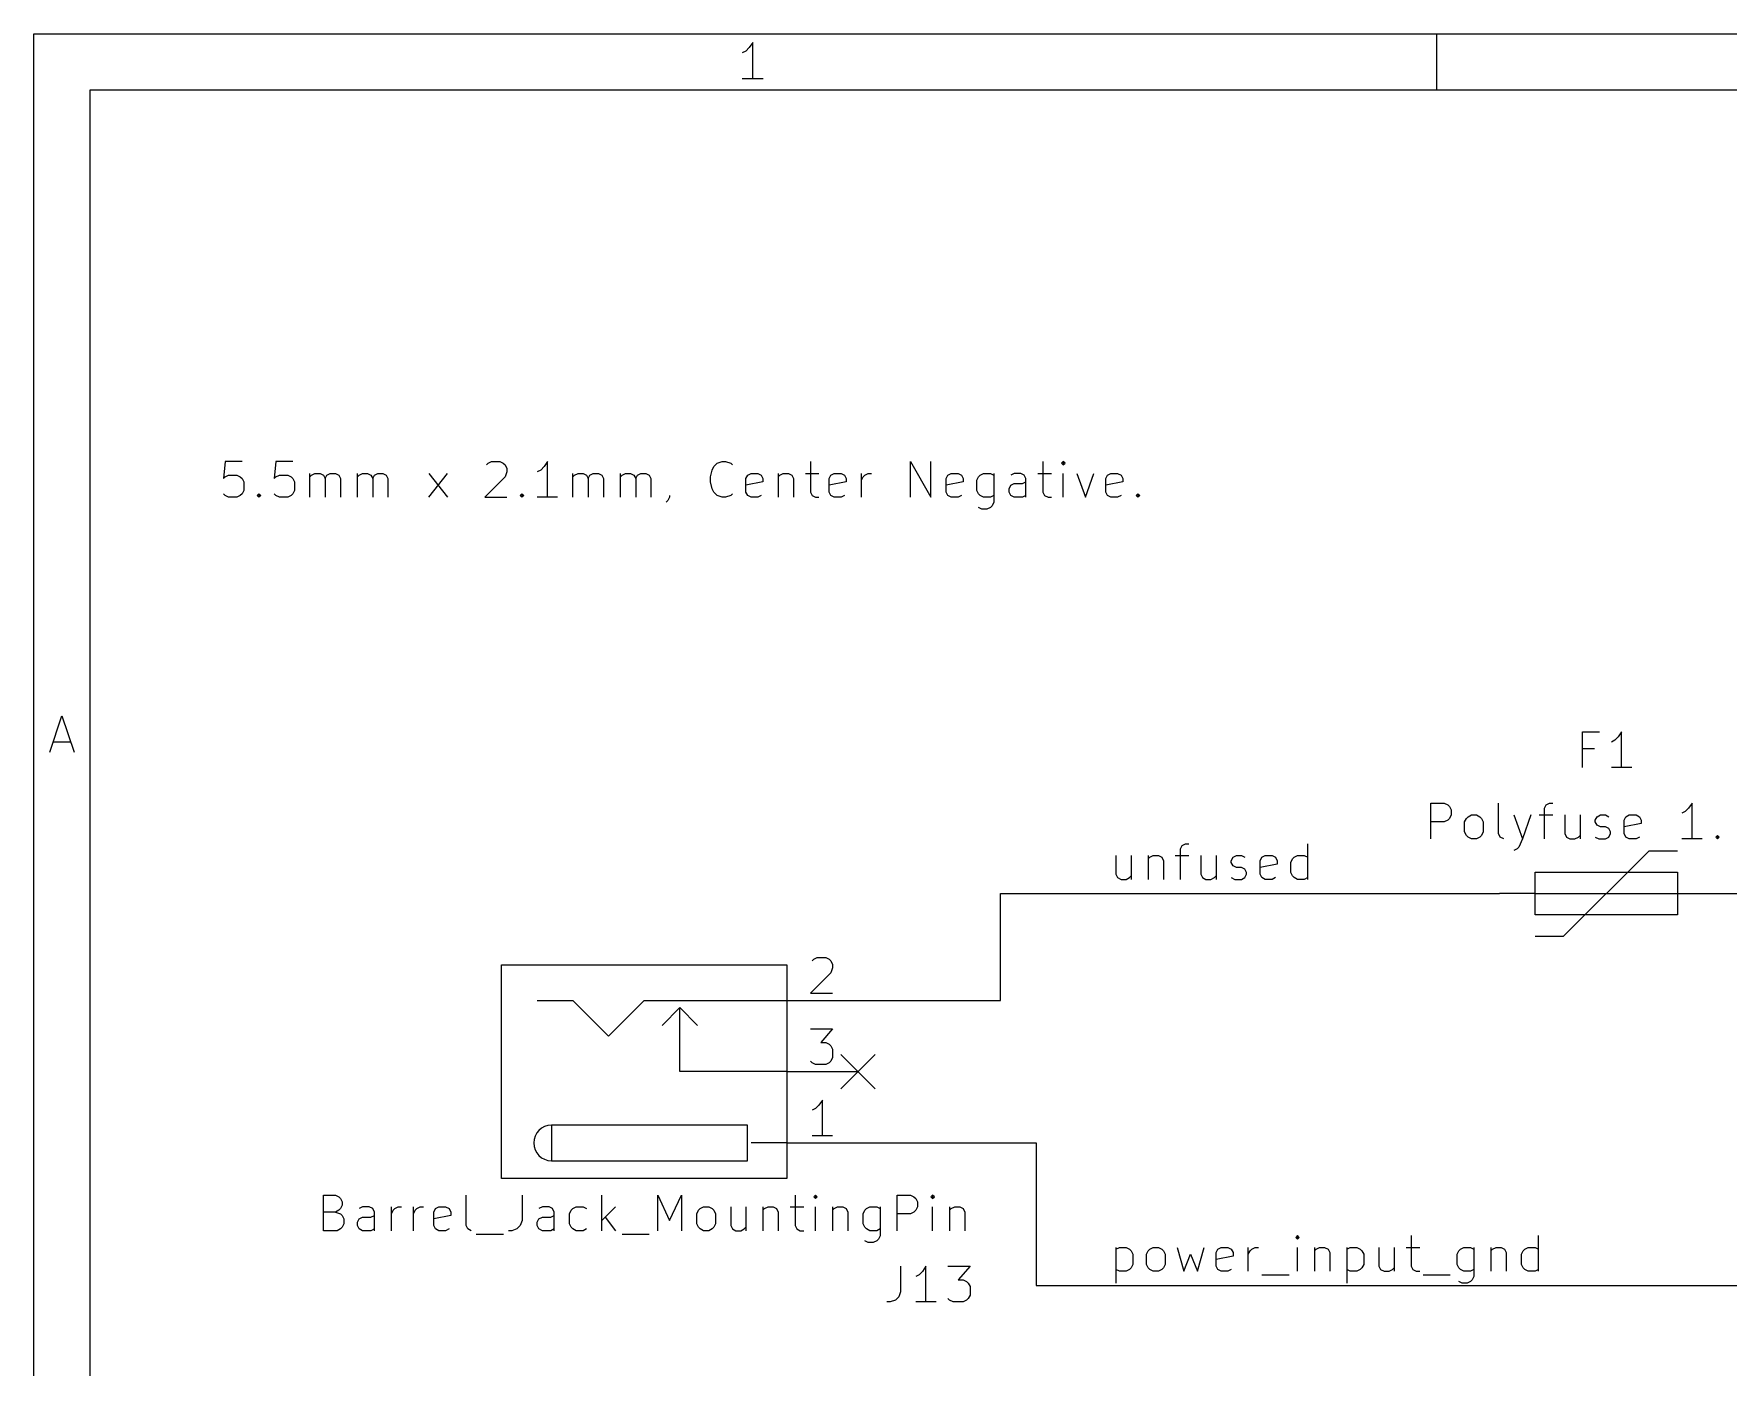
# Model space of a CAD drawing. Extents: x 0.4 to 11.3, y -7.9 to -0.4.
# Drawn here: x 0.394 to 2.771, y -2.265 to -0.394 of the extents above; entities that cross this region are included whole.
import ezdxf

# ---------------------------------------------------------------- set-up
doc = ezdxf.new("R2010")
doc.units = 0
doc.header["$MEASUREMENT"] = 0
for name, color, linetype in [('BLUE2', 5, 'CONTINUOUS'), ('BLUE3', 171, 'CONTINUOUS'), ('CYAN2', 4, 'CONTINUOUS'), ('GRAY1', 251, 'CONTINUOUS'), ('GREEN3', 91, 'CONTINUOUS'), ('LYELLOW', 51, 'CONTINUOUS'), ('RED2', 1, 'CONTINUOUS'), ('RED3', 11, 'CONTINUOUS')]:
    doc.layers.add(name, color=color, linetype=linetype)

msp = doc.modelspace()

# ---------------------------------------------------------------- linework, layer by layer
at = {"layer": 'BLUE2', "linetype": 'CONTINUOUS'}
for p, q in [((1.526, -1.826), (1.574, -1.874)), ((1.574, -1.826), (1.526, -1.874))]:
    msp.add_line(p, q, dxfattribs=at)
at = {"layer": 'BLUE3', "linetype": 'CONTINUOUS'}
for p, q in [((0.661902, -0.993878), (0.659524, -1.01769)), ((0.685713, -0.993878), (0.661902, -0.993878)), ((0.733331, -0.993878), (0.730953, -1.01769)), ((0.757142, -0.993878), (0.733331, -0.993878)), ((1.02857, -0.998642), (1.03094, -0.99626)), ((1.03094, -0.99626), (1.03571, -0.993878)), ((1.03571, -0.993878), (1.04761, -0.993878)), ((1.04761, -0.993878), (1.05237, -0.99626)), ((1.05237, -0.99626), (1.05476, -0.998642)), ((1.11428, -0.993878), (1.10952, -1.00102)), ((1.11428, -1.04388), (1.11428, -0.993878)), ((1.34761, -1.00102), (1.35237, -0.99626)), ((1.35237, -0.99626), (1.35952, -0.993878)), ((1.35952, -0.993878), (1.36428, -0.993878)), ((1.36428, -0.993878), (1.37142, -0.99626)), ((1.37142, -0.99626), (1.3738, -0.998642)), ((1.48332, -0.993878), (1.48332, -1.03674)), ((1.6238, -1.04388), (1.6238, -0.993878)), ((1.6238, -0.993878), (1.65237, -1.04388)), ((1.65237, -1.04388), (1.65237, -0.993878)), ((1.80951, -0.993878), (1.80951, -1.03674)), ((1.83808, -0.993878), (1.8357, -0.99626)), ((1.8357, -0.99626), (1.83808, -0.998642)), ((1.84046, -0.99626), (1.83808, -0.993878)), ((1.83808, -0.993878), (1.83808, -0.998642)), ((1.83808, -0.998642), (1.84046, -0.99626)), ((0.659524, -1.01769), (0.661902, -1.01531)), ((0.661902, -1.01531), (0.666665, -1.01293)), ((0.666665, -1.01293), (0.678571, -1.01293)), ((0.678571, -1.01293), (0.683331, -1.01531)), ((0.683331, -1.01531), (0.685713, -1.01769)), ((0.685713, -1.01769), (0.688094, -1.02245)), ((0.730953, -1.01769), (0.733331, -1.01531)), ((0.733331, -1.01531), (0.738094, -1.01293)), ((0.738094, -1.01293), (0.75, -1.01293)), ((0.75, -1.01293), (0.75476, -1.01531)), ((0.75476, -1.01531), (0.757142, -1.01769)), ((0.757142, -1.01769), (0.759524, -1.02245)), ((0.780949, -1.04388), (0.780949, -1.01055)), ((0.780949, -1.01531), (0.783331, -1.01293)), ((0.783331, -1.01293), (0.788094, -1.01055)), ((0.788094, -1.01055), (0.795236, -1.01055)), ((0.795236, -1.01055), (0.799996, -1.01293)), ((0.799996, -1.01293), (0.802378, -1.01769)), ((0.802378, -1.01769), (0.80476, -1.01293)), ((0.802378, -1.01769), (0.802378, -1.04388)), ((0.80476, -1.01293), (0.80952, -1.01055)), ((0.80952, -1.01055), (0.816665, -1.01055)), ((0.816665, -1.01055), (0.821425, -1.01293)), ((0.821425, -1.01293), (0.823807, -1.01769)), ((0.823807, -1.01769), (0.823807, -1.04388)), ((0.847614, -1.04388), (0.847614, -1.01055)), ((0.847614, -1.01531), (0.849996, -1.01293)), ((0.849996, -1.01293), (0.85476, -1.01055)), ((0.85476, -1.01055), (0.861902, -1.01055)), ((0.861902, -1.01055), (0.866661, -1.01293)), ((0.866661, -1.01293), (0.869043, -1.01769)), ((0.869043, -1.01769), (0.871425, -1.01293)), ((0.869043, -1.01769), (0.869043, -1.04388)), ((0.871425, -1.01293), (0.876185, -1.01055)), ((0.876185, -1.01055), (0.883331, -1.01055)), ((0.883331, -1.01055), (0.888091, -1.01293)), ((0.888091, -1.01293), (0.890472, -1.01769)), ((0.890472, -1.01769), (0.890472, -1.04388)), ((0.947614, -1.04388), (0.973803, -1.01055)), ((0.947614, -1.01055), (0.973803, -1.04388)), ((1.05476, -1.01531), (1.02619, -1.04388)), ((1.05476, -0.998642), (1.05714, -1.0034)), ((1.05714, -1.00817), (1.05476, -1.01531)), ((1.05714, -1.0034), (1.05714, -1.00817)), ((1.10476, -1.00578), (1.1, -1.00817)), ((1.10952, -1.00102), (1.10476, -1.00578)), ((1.14999, -1.04388), (1.14999, -1.01055)), ((1.14999, -1.01531), (1.15237, -1.01293)), ((1.15237, -1.01293), (1.15714, -1.01055)), ((1.15714, -1.01055), (1.16428, -1.01055)), ((1.16428, -1.01055), (1.16904, -1.01293)), ((1.16904, -1.01293), (1.17142, -1.01769)), ((1.17142, -1.01769), (1.1738, -1.01293)), ((1.17142, -1.01769), (1.17142, -1.04388)), ((1.1738, -1.01293), (1.17856, -1.01055)), ((1.17856, -1.01055), (1.18571, -1.01055)), ((1.18571, -1.01055), (1.19047, -1.01293)), ((1.19047, -1.01293), (1.19285, -1.01769)), ((1.19285, -1.01769), (1.19285, -1.04388)), ((1.21666, -1.04388), (1.21666, -1.01055)), ((1.21666, -1.01531), (1.21904, -1.01293)), ((1.21904, -1.01293), (1.2238, -1.01055)), ((1.2238, -1.01055), (1.23094, -1.01055)), ((1.23094, -1.01055), (1.2357, -1.01293)), ((1.2357, -1.01293), (1.23809, -1.01769)), ((1.23809, -1.01769), (1.24047, -1.01293)), ((1.23809, -1.01769), (1.23809, -1.04388)), ((1.24047, -1.01293), (1.24523, -1.01055)), ((1.24523, -1.01055), (1.25237, -1.01055)), ((1.25237, -1.01055), (1.25713, -1.01293)), ((1.25713, -1.01293), (1.25952, -1.01769)), ((1.25952, -1.01769), (1.25952, -1.04388)), ((1.34285, -1.01531), (1.34523, -1.00578)), ((1.34285, -1.02245), (1.34285, -1.01531)), ((1.34523, -1.00578), (1.34761, -1.00102)), ((1.39285, -1.01769), (1.39523, -1.01293)), ((1.39285, -1.03674), (1.39285, -1.01769)), ((1.39523, -1.01293), (1.39999, -1.01055)), ((1.39999, -1.01055), (1.40952, -1.01055)), ((1.40952, -1.01055), (1.41428, -1.01293)), ((1.41428, -1.01293), (1.41666, -1.01769)), ((1.41666, -1.01769), (1.41666, -1.02245)), ((1.43809, -1.01055), (1.43809, -1.04388)), ((1.43809, -1.01531), (1.44047, -1.01293)), ((1.44047, -1.01293), (1.44523, -1.01055)), ((1.44523, -1.01055), (1.45237, -1.01055)), ((1.45237, -1.01055), (1.45713, -1.01293)), ((1.45713, -1.01293), (1.45952, -1.01769)), ((1.45952, -1.01769), (1.45952, -1.04388)), ((1.47618, -1.01055), (1.49523, -1.01055)), ((1.50952, -1.01769), (1.51189, -1.01293)), ((1.50952, -1.03674), (1.50952, -1.01769)), ((1.51189, -1.01293), (1.51666, -1.01055)), ((1.51666, -1.01055), (1.52618, -1.01055)), ((1.52618, -1.01055), (1.53094, -1.01293)), ((1.53094, -1.01293), (1.53332, -1.01769)), ((1.53332, -1.01769), (1.53332, -1.02245)), ((1.55475, -1.04388), (1.55475, -1.01055)), ((1.55475, -1.02007), (1.55713, -1.01531)), ((1.55713, -1.01531), (1.55952, -1.01293)), ((1.55952, -1.01293), (1.56428, -1.01055)), ((1.56428, -1.01055), (1.56904, -1.01055)), ((1.6738, -1.01769), (1.67618, -1.01293)), ((1.6738, -1.03674), (1.6738, -1.01769)), ((1.67618, -1.01293), (1.68094, -1.01055)), ((1.68094, -1.01055), (1.69047, -1.01055)), ((1.69047, -1.01055), (1.69523, -1.01293)), ((1.69523, -1.01293), (1.69761, -1.01769)), ((1.69761, -1.01769), (1.69761, -1.02245)), ((1.71666, -1.02007), (1.71904, -1.01531)), ((1.71666, -1.03435), (1.71666, -1.02007)), ((1.71904, -1.01531), (1.72142, -1.01293)), ((1.72142, -1.01293), (1.72619, -1.01055)), ((1.72619, -1.01055), (1.73571, -1.01055)), ((1.73571, -1.01055), (1.74047, -1.01293)), ((1.74047, -1.01055), (1.74047, -1.05102)), ((1.76904, -1.01055), (1.76428, -1.01293)), ((1.77856, -1.01055), (1.76904, -1.01055)), ((1.78332, -1.01293), (1.77856, -1.01055)), ((1.7857, -1.01769), (1.78332, -1.01293)), ((1.7857, -1.04388), (1.7857, -1.01769)), ((1.80237, -1.01055), (1.82142, -1.01055)), ((1.83808, -1.04388), (1.83808, -1.01055)), ((1.85713, -1.01055), (1.86904, -1.04388)), ((1.86904, -1.04388), (1.88094, -1.01055)), ((1.89761, -1.01769), (1.89999, -1.01293)), ((1.89761, -1.03674), (1.89761, -1.01769)), ((1.89999, -1.01293), (1.90475, -1.01055)), ((1.90475, -1.01055), (1.91428, -1.01055)), ((1.91428, -1.01055), (1.91904, -1.01293)), ((1.91904, -1.01293), (1.92142, -1.01769)), ((1.92142, -1.01769), (1.92142, -1.02245)), ((0.661902, -1.0415), (0.659524, -1.03912)), ((0.666665, -1.04388), (0.661902, -1.0415)), ((0.678571, -1.04388), (0.666665, -1.04388)), ((0.683331, -1.0415), (0.678571, -1.04388)), ((0.685713, -1.03912), (0.683331, -1.0415)), ((0.688094, -1.03435), (0.685713, -1.03912)), ((0.688094, -1.02245), (0.688094, -1.03435)), ((0.707142, -1.0415), (0.70952, -1.03912)), ((0.70952, -1.04388), (0.707142, -1.0415)), ((0.70952, -1.03912), (0.711902, -1.0415)), ((0.70952, -1.03912), (0.70952, -1.04388)), ((0.711902, -1.0415), (0.70952, -1.04388)), ((0.733331, -1.0415), (0.730953, -1.03912)), ((0.738094, -1.04388), (0.733331, -1.0415)), ((0.75, -1.04388), (0.738094, -1.04388)), ((0.75476, -1.0415), (0.75, -1.04388)), ((0.757142, -1.03912), (0.75476, -1.0415)), ((0.759524, -1.03435), (0.757142, -1.03912)), ((0.759524, -1.02245), (0.759524, -1.03435)), ((1.02619, -1.04388), (1.05714, -1.04388)), ((1.07619, -1.0415), (1.07856, -1.03912)), ((1.07856, -1.04388), (1.07619, -1.0415)), ((1.07856, -1.03912), (1.08094, -1.0415)), ((1.07856, -1.03912), (1.07856, -1.04388)), ((1.08094, -1.0415), (1.07856, -1.04388)), ((1.12857, -1.04388), (1.1, -1.04388)), ((1.2857, -1.04388), (1.28332, -1.04864)), ((1.2857, -1.0415), (1.2857, -1.04388)), ((1.34523, -1.03197), (1.34285, -1.02245)), ((1.34761, -1.03674), (1.34523, -1.03197)), ((1.35237, -1.0415), (1.34761, -1.03674)), ((1.35952, -1.04388), (1.35237, -1.0415)), ((1.36428, -1.04388), (1.35952, -1.04388)), ((1.37142, -1.0415), (1.36428, -1.04388)), ((1.3738, -1.03912), (1.37142, -1.0415)), ((1.41666, -1.02245), (1.39285, -1.02721)), ((1.39523, -1.0415), (1.39285, -1.03674)), ((1.39999, -1.04388), (1.39523, -1.0415)), ((1.40952, -1.04388), (1.39999, -1.04388)), ((1.41428, -1.0415), (1.40952, -1.04388)), ((1.48332, -1.03674), (1.4857, -1.0415)), ((1.4857, -1.0415), (1.49047, -1.04388)), ((1.49047, -1.04388), (1.49523, -1.04388)), ((1.53332, -1.02245), (1.50952, -1.02721)), ((1.51189, -1.0415), (1.50952, -1.03674)), ((1.51666, -1.04388), (1.51189, -1.0415)), ((1.52618, -1.04388), (1.51666, -1.04388)), ((1.53094, -1.0415), (1.52618, -1.04388)), ((1.69761, -1.02245), (1.6738, -1.02721)), ((1.67618, -1.0415), (1.6738, -1.03674)), ((1.68094, -1.04388), (1.67618, -1.0415)), ((1.69047, -1.04388), (1.68094, -1.04388)), ((1.69523, -1.0415), (1.69047, -1.04388)), ((1.71904, -1.03912), (1.71666, -1.03435)), ((1.72142, -1.0415), (1.71904, -1.03912)), ((1.72619, -1.04388), (1.72142, -1.0415)), ((1.73571, -1.04388), (1.72619, -1.04388)), ((1.74047, -1.0415), (1.73571, -1.04388)), ((1.7619, -1.03197), (1.76428, -1.02721)), ((1.7619, -1.03674), (1.7619, -1.03197)), ((1.76428, -1.0415), (1.7619, -1.03674)), ((1.76428, -1.02721), (1.76904, -1.02483)), ((1.76904, -1.04388), (1.76428, -1.0415)), ((1.76904, -1.02483), (1.78094, -1.02483)), ((1.78094, -1.04388), (1.76904, -1.04388)), ((1.78094, -1.02483), (1.7857, -1.02245)), ((1.7857, -1.0415), (1.78094, -1.04388)), ((1.80951, -1.03674), (1.81189, -1.0415)), ((1.81189, -1.0415), (1.81666, -1.04388)), ((1.81666, -1.04388), (1.82142, -1.04388)), ((1.92142, -1.02245), (1.89761, -1.02721)), ((1.89999, -1.0415), (1.89761, -1.03674)), ((1.90475, -1.04388), (1.89999, -1.0415)), ((1.91428, -1.04388), (1.90475, -1.04388)), ((1.91904, -1.0415), (1.91428, -1.04388)), ((1.94047, -1.0415), (1.94285, -1.03912)), ((1.94285, -1.04388), (1.94047, -1.0415)), ((1.94285, -1.03912), (1.94523, -1.0415)), ((1.94285, -1.03912), (1.94285, -1.04388)), ((1.94523, -1.0415), (1.94285, -1.04388)), ((1.28332, -1.04864), (1.28094, -1.05102)), ((1.7238, -1.06055), (1.71904, -1.05817)), ((1.73094, -1.06055), (1.7238, -1.06055)), ((1.73571, -1.05817), (1.73094, -1.06055)), ((1.73809, -1.05578), (1.73571, -1.05817)), ((1.74047, -1.05102), (1.73809, -1.05578))]:
    msp.add_line(p, q, dxfattribs=at)
at = {"layer": 'CYAN2', "linetype": 'CONTINUOUS'}
for p, q in [((2.56666, -1.42313), (2.56666, -1.37313)), ((2.56666, -1.37313), (2.59047, -1.37313)), ((2.62143, -1.37313), (2.61667, -1.38028)), ((2.62143, -1.42313), (2.62143, -1.37313)), ((2.58333, -1.39694), (2.56666, -1.39694)), ((2.6119, -1.38504), (2.60714, -1.38742)), ((2.61667, -1.38028), (2.6119, -1.38504)), ((2.63571, -1.42313), (2.60714, -1.42313)), ((2.35357, -1.52313), (2.35357, -1.47313)), ((2.35357, -1.47313), (2.37262, -1.47313)), ((2.37262, -1.47313), (2.37738, -1.47551)), ((2.44881, -1.51599), (2.44881, -1.47313)), ((2.51547, -1.47551), (2.52024, -1.47313)), ((2.52024, -1.47313), (2.525, -1.47313)), ((2.72023, -1.47313), (2.71547, -1.48028)), ((2.72023, -1.52313), (2.72023, -1.47313)), ((2.37738, -1.49694), (2.37262, -1.49932)), ((2.37738, -1.47551), (2.37976, -1.47789)), ((2.37976, -1.49456), (2.37738, -1.49694)), ((2.37976, -1.47789), (2.38214, -1.48265)), ((2.38214, -1.4898), (2.37976, -1.49456)), ((2.38214, -1.48265), (2.38214, -1.4898)), ((2.40119, -1.49932), (2.40357, -1.49456)), ((2.40357, -1.49456), (2.40595, -1.49218)), ((2.40595, -1.49218), (2.41072, -1.4898)), ((2.41072, -1.4898), (2.41786, -1.4898)), ((2.41786, -1.4898), (2.42262, -1.49218)), ((2.42262, -1.49218), (2.425, -1.49456)), ((2.425, -1.49456), (2.42738, -1.49932)), ((2.47024, -1.4898), (2.48214, -1.52313)), ((2.49404, -1.4898), (2.48214, -1.52313)), ((2.50595, -1.4898), (2.525, -1.4898)), ((2.51309, -1.48028), (2.51547, -1.47551)), ((2.51309, -1.52313), (2.51309, -1.48028)), ((2.54166, -1.4898), (2.54166, -1.51599)), ((2.56309, -1.4898), (2.56309, -1.52313)), ((2.58452, -1.49694), (2.5869, -1.49218)), ((2.58452, -1.49932), (2.58452, -1.49694)), ((2.5869, -1.49218), (2.59166, -1.4898)), ((2.59166, -1.4898), (2.5988, -1.4898)), ((2.5988, -1.4898), (2.60357, -1.49218)), ((2.625, -1.49694), (2.62737, -1.49218)), ((2.625, -1.51599), (2.625, -1.49694)), ((2.62737, -1.49218), (2.63214, -1.4898)), ((2.63214, -1.4898), (2.64166, -1.4898)), ((2.64166, -1.4898), (2.64642, -1.49218)), ((2.64642, -1.49218), (2.6488, -1.49694)), ((2.6488, -1.49694), (2.6488, -1.5017)), ((2.71071, -1.48504), (2.70595, -1.48742)), ((2.71547, -1.48028), (2.71071, -1.48504)), ((2.37262, -1.49932), (2.35357, -1.49932)), ((2.40119, -1.51361), (2.40119, -1.49932)), ((2.40357, -1.51837), (2.40119, -1.51361)), ((2.40595, -1.52075), (2.40357, -1.51837)), ((2.41072, -1.52313), (2.40595, -1.52075)), ((2.42262, -1.52075), (2.41786, -1.52313)), ((2.425, -1.51837), (2.42262, -1.52075)), ((2.42738, -1.51361), (2.425, -1.51837)), ((2.42738, -1.49932), (2.42738, -1.51361)), ((2.45119, -1.52075), (2.44881, -1.51599)), ((2.45595, -1.52313), (2.45119, -1.52075)), ((2.54166, -1.51599), (2.54404, -1.52075)), ((2.54404, -1.52075), (2.54881, -1.52313)), ((2.55595, -1.52313), (2.56071, -1.52075)), ((2.56071, -1.52075), (2.56309, -1.51837)), ((2.5869, -1.50408), (2.58452, -1.49932)), ((2.58452, -1.52075), (2.58928, -1.52313)), ((2.59166, -1.50646), (2.5869, -1.50408)), ((2.5988, -1.50646), (2.59166, -1.50646)), ((2.60357, -1.50885), (2.5988, -1.50646)), ((2.5988, -1.52313), (2.60357, -1.52075)), ((2.60594, -1.51361), (2.60357, -1.50885)), ((2.60357, -1.52075), (2.60594, -1.51599)), ((2.60594, -1.51599), (2.60594, -1.51361)), ((2.6488, -1.5017), (2.625, -1.50646)), ((2.62737, -1.52075), (2.625, -1.51599)), ((2.63214, -1.52313), (2.62737, -1.52075)), ((2.64642, -1.52075), (2.64166, -1.52313)), ((2.75357, -1.52075), (2.75594, -1.51837)), ((2.75594, -1.52313), (2.75357, -1.52075)), ((2.75594, -1.51837), (2.75833, -1.52075)), ((2.75594, -1.51837), (2.75594, -1.52313)), ((2.75833, -1.52075), (2.75594, -1.52313)), ((2.41786, -1.52313), (2.41072, -1.52313)), ((2.475, -1.53742), (2.47024, -1.5398)), ((2.47738, -1.53504), (2.475, -1.53742)), ((2.48214, -1.52313), (2.47738, -1.53504)), ((2.54881, -1.52313), (2.55595, -1.52313)), ((2.58928, -1.52313), (2.5988, -1.52313)), ((2.64166, -1.52313), (2.63214, -1.52313)), ((2.73452, -1.52313), (2.70595, -1.52313)), ((0.800004, -2.07313), (0.800004, -2.02313)), ((0.800004, -2.02313), (0.816673, -2.02313)), ((0.816673, -2.02313), (0.821433, -2.02551)), ((0.821433, -2.02551), (0.823815, -2.02789)), ((0.823815, -2.04218), (0.821433, -2.04456)), ((0.823815, -2.02789), (0.826197, -2.03265)), ((0.826197, -2.03742), (0.823815, -2.04218)), ((0.826197, -2.03265), (0.826197, -2.03742)), ((0.854768, -2.0398), (0.850004, -2.04218)), ((0.864291, -2.0398), (0.854768, -2.0398)), ((0.869051, -2.04218), (0.864291, -2.0398)), ((0.871433, -2.04694), (0.869051, -2.04218)), ((0.89524, -2.07313), (0.89524, -2.0398)), ((0.897622, -2.04456), (0.900004, -2.04218)), ((0.900004, -2.04218), (0.904764, -2.0398)), ((0.904764, -2.0398), (0.909528, -2.0398)), ((0.926193, -2.07313), (0.926193, -2.0398)), ((0.928575, -2.04456), (0.930957, -2.04218)), ((0.930957, -2.04218), (0.935717, -2.0398)), ((0.935717, -2.0398), (0.94048, -2.0398)), ((0.954768, -2.04694), (0.957146, -2.04218)), ((0.957146, -2.04218), (0.961909, -2.0398)), ((0.961909, -2.0398), (0.971433, -2.0398)), ((0.971433, -2.0398), (0.976193, -2.04218)), ((0.976193, -2.04218), (0.978575, -2.04694)), ((1, -2.06599), (1, -2.02313)), ((1.07857, -2.02313), (1.07857, -2.05885)), ((1.10715, -2.0398), (1.10238, -2.04218)), ((1.11667, -2.0398), (1.10715, -2.0398)), ((1.12143, -2.04218), (1.11667, -2.0398)), ((1.12381, -2.04694), (1.12143, -2.04218)), ((1.14762, -2.04456), (1.15, -2.04218)), ((1.15, -2.04218), (1.15476, -2.0398)), ((1.15476, -2.0398), (1.16429, -2.0398)), ((1.16429, -2.0398), (1.16905, -2.04218)), ((1.19048, -2.07313), (1.19048, -2.02313)), ((1.20952, -2.0398), (1.19048, -2.05885)), ((1.26905, -2.07313), (1.26905, -2.02313)), ((1.26905, -2.02313), (1.28572, -2.05885)), ((1.28572, -2.05885), (1.30238, -2.02313)), ((1.30238, -2.02313), (1.30238, -2.07313)), ((1.32619, -2.04456), (1.32857, -2.04218)), ((1.32857, -2.04218), (1.33333, -2.0398)), ((1.33333, -2.0398), (1.34048, -2.0398)), ((1.34048, -2.0398), (1.34524, -2.04218)), ((1.34524, -2.04218), (1.34762, -2.04456)), ((1.37143, -2.0398), (1.37143, -2.06599)), ((1.39285, -2.0398), (1.39285, -2.07313)), ((1.41666, -2.0398), (1.41666, -2.07313)), ((1.41666, -2.04456), (1.41904, -2.04218)), ((1.41904, -2.04218), (1.42381, -2.0398)), ((1.42381, -2.0398), (1.43095, -2.0398)), ((1.43095, -2.0398), (1.43571, -2.04218)), ((1.43571, -2.04218), (1.43809, -2.04694)), ((1.45476, -2.0398), (1.4738, -2.0398)), ((1.4619, -2.02313), (1.4619, -2.06599)), ((1.49047, -2.02313), (1.48809, -2.02551)), ((1.48809, -2.02551), (1.49047, -2.02789)), ((1.49285, -2.02551), (1.49047, -2.02313)), ((1.49047, -2.02313), (1.49047, -2.02789)), ((1.49047, -2.02789), (1.49285, -2.02551)), ((1.49047, -2.07313), (1.49047, -2.0398)), ((1.51428, -2.0398), (1.51428, -2.07313)), ((1.51428, -2.04456), (1.51666, -2.04218)), ((1.51666, -2.04218), (1.52143, -2.0398)), ((1.52143, -2.0398), (1.52857, -2.0398)), ((1.52857, -2.0398), (1.53333, -2.04218)), ((1.53333, -2.04218), (1.53571, -2.04694)), ((1.55952, -2.04456), (1.5619, -2.04218)), ((1.5619, -2.04218), (1.56666, -2.0398)), ((1.56666, -2.0398), (1.57619, -2.0398)), ((1.57619, -2.0398), (1.58094, -2.04218)), ((1.58094, -2.0398), (1.58094, -2.08028)), ((1.60475, -2.07313), (1.60475, -2.02313)), ((1.60475, -2.02313), (1.6238, -2.02313)), ((1.6238, -2.02313), (1.62856, -2.02551)), ((1.62856, -2.02551), (1.63094, -2.02789)), ((1.63094, -2.02789), (1.63332, -2.03265)), ((1.63332, -2.0398), (1.63094, -2.04456)), ((1.63332, -2.03265), (1.63332, -2.0398)), ((1.65475, -2.02313), (1.65237, -2.02551)), ((1.65237, -2.02551), (1.65475, -2.02789)), ((1.65713, -2.02551), (1.65475, -2.02313)), ((1.65475, -2.02313), (1.65475, -2.02789)), ((1.65475, -2.02789), (1.65713, -2.02551)), ((1.65475, -2.07313), (1.65475, -2.0398)), ((1.67856, -2.0398), (1.67856, -2.07313)), ((1.67856, -2.04456), (1.68094, -2.04218)), ((1.68094, -2.04218), (1.68571, -2.0398)), ((1.68571, -2.0398), (1.69285, -2.0398)), ((1.69285, -2.0398), (1.69761, -2.04218)), ((1.69761, -2.04218), (1.69999, -2.04694)), ((0.816673, -2.04694), (0.800004, -2.04694)), ((0.821433, -2.04456), (0.816673, -2.04694)), ((0.816673, -2.04694), (0.823815, -2.04932)), ((0.823815, -2.04932), (0.826197, -2.0517)), ((0.826197, -2.0517), (0.828575, -2.05646)), ((0.828575, -2.06361), (0.826197, -2.06837)), ((0.828575, -2.05646), (0.828575, -2.06361)), ((0.847626, -2.06122), (0.850004, -2.05646)), ((0.847626, -2.06599), (0.847626, -2.06122)), ((0.850004, -2.07075), (0.847626, -2.06599)), ((0.850004, -2.05646), (0.854768, -2.05408)), ((0.854768, -2.05408), (0.866673, -2.05408)), ((0.866673, -2.05408), (0.871433, -2.0517)), ((0.871433, -2.07313), (0.871433, -2.04694)), ((0.89524, -2.04932), (0.897622, -2.04456)), ((0.926193, -2.04932), (0.928575, -2.04456)), ((0.954768, -2.06599), (0.954768, -2.04694)), ((0.978575, -2.0517), (0.954768, -2.05646)), ((0.957146, -2.07075), (0.954768, -2.06599)), ((0.978575, -2.04694), (0.978575, -2.0517)), ((1.00239, -2.07075), (1, -2.06599)), ((1.07619, -2.06599), (1.07143, -2.07075)), ((1.07857, -2.05885), (1.07619, -2.06599)), ((1.1, -2.06122), (1.10238, -2.05646)), ((1.1, -2.06599), (1.1, -2.06122)), ((1.10238, -2.07075), (1.1, -2.06599)), ((1.10238, -2.05646), (1.10715, -2.05408)), ((1.10715, -2.05408), (1.11905, -2.05408)), ((1.11905, -2.05408), (1.12381, -2.0517)), ((1.12381, -2.07313), (1.12381, -2.04694)), ((1.14524, -2.04932), (1.14762, -2.04456)), ((1.14524, -2.06361), (1.14524, -2.04932)), ((1.14762, -2.06837), (1.14524, -2.06361)), ((1.19524, -2.05408), (1.20952, -2.07313)), ((1.32381, -2.04932), (1.32619, -2.04456)), ((1.32381, -2.06361), (1.32381, -2.04932)), ((1.32619, -2.06837), (1.32381, -2.06361)), ((1.34762, -2.04456), (1.35, -2.04932)), ((1.35, -2.06361), (1.34762, -2.06837)), ((1.35, -2.04932), (1.35, -2.06361)), ((1.37143, -2.06599), (1.37381, -2.07075)), ((1.43809, -2.04694), (1.43809, -2.07313)), ((1.4619, -2.06599), (1.46428, -2.07075)), ((1.53571, -2.04694), (1.53571, -2.07313)), ((1.55714, -2.04932), (1.55952, -2.04456)), ((1.55714, -2.06361), (1.55714, -2.04932)), ((1.55952, -2.06837), (1.55714, -2.06361)), ((1.6238, -2.04932), (1.60475, -2.04932)), ((1.62856, -2.04694), (1.6238, -2.04932)), ((1.63094, -2.04456), (1.62856, -2.04694)), ((1.69999, -2.04694), (1.69999, -2.07313)), ((0.819051, -2.07313), (0.800004, -2.07313)), ((0.823815, -2.07075), (0.819051, -2.07313)), ((0.826197, -2.06837), (0.823815, -2.07075)), ((0.854768, -2.07313), (0.850004, -2.07075)), ((0.866673, -2.07313), (0.854768, -2.07313)), ((0.871433, -2.07075), (0.866673, -2.07313)), ((0.961909, -2.07313), (0.957146, -2.07075)), ((0.971433, -2.07313), (0.961909, -2.07313)), ((0.976193, -2.07075), (0.971433, -2.07313)), ((1.00715, -2.07313), (1.00239, -2.07075)), ((1.01429, -2.07789), (1.05239, -2.07789)), ((1.06429, -2.07313), (1.05953, -2.07313)), ((1.07143, -2.07075), (1.06429, -2.07313)), ((1.10715, -2.07313), (1.10238, -2.07075)), ((1.11905, -2.07313), (1.10715, -2.07313)), ((1.12381, -2.07075), (1.11905, -2.07313)), ((1.15, -2.07075), (1.14762, -2.06837)), ((1.15476, -2.07313), (1.15, -2.07075)), ((1.16429, -2.07313), (1.15476, -2.07313)), ((1.16905, -2.07075), (1.16429, -2.07313)), ((1.21905, -2.07789), (1.25715, -2.07789)), ((1.32857, -2.07075), (1.32619, -2.06837)), ((1.33333, -2.07313), (1.32857, -2.07075)), ((1.34048, -2.07313), (1.33333, -2.07313)), ((1.34524, -2.07075), (1.34048, -2.07313)), ((1.34762, -2.06837), (1.34524, -2.07075)), ((1.37381, -2.07075), (1.37857, -2.07313)), ((1.37857, -2.07313), (1.38571, -2.07313)), ((1.38571, -2.07313), (1.39047, -2.07075)), ((1.39047, -2.07075), (1.39285, -2.06837)), ((1.46428, -2.07075), (1.46904, -2.07313)), ((1.46904, -2.07313), (1.4738, -2.07313)), ((1.5619, -2.07075), (1.55952, -2.06837)), ((1.56428, -2.0898), (1.55952, -2.08742)), ((1.56666, -2.07313), (1.5619, -2.07075)), ((1.57142, -2.0898), (1.56428, -2.0898)), ((1.57619, -2.07313), (1.56666, -2.07313)), ((1.57619, -2.08742), (1.57142, -2.0898)), ((1.58094, -2.07075), (1.57619, -2.07313)), ((1.57856, -2.08504), (1.57619, -2.08742)), ((1.58094, -2.08028), (1.57856, -2.08504)), ((1.60952, -2.12313), (1.60952, -2.15885)), ((1.63571, -2.13504), (1.63095, -2.13742)), ((1.64048, -2.13028), (1.63571, -2.13504)), ((1.64524, -2.12313), (1.64048, -2.13028)), ((1.64524, -2.17313), (1.64524, -2.12313)), ((1.67619, -2.12313), (1.70714, -2.12313)), ((1.70714, -2.12313), (1.69047, -2.14218)), ((1.60952, -2.15885), (1.60714, -2.16599)), ((1.69047, -2.14218), (1.69762, -2.14218)), ((1.69762, -2.14218), (1.70238, -2.14456)), ((1.70238, -2.14456), (1.70476, -2.14694)), ((1.70476, -2.14694), (1.70714, -2.1517)), ((1.70714, -2.1517), (1.70714, -2.16361)), ((1.59524, -2.17313), (1.59048, -2.17313)), ((1.60238, -2.17075), (1.59524, -2.17313)), ((1.60714, -2.16599), (1.60238, -2.17075)), ((1.65952, -2.17313), (1.63095, -2.17313)), ((1.67857, -2.17075), (1.67619, -2.16837)), ((1.68333, -2.17313), (1.67857, -2.17075)), ((1.69762, -2.17313), (1.68333, -2.17313)), ((1.70238, -2.17075), (1.69762, -2.17313)), ((1.70476, -2.16837), (1.70238, -2.17075)), ((1.70714, -2.16361), (1.70476, -2.16837))]:
    msp.add_line(p, q, dxfattribs=at)
at = {"layer": 'GRAY1', "linetype": 'CONTINUOUS'}
for p, q in [((2.00237, -1.53727), (2.00476, -1.53251)), ((2.00237, -1.58013), (2.00237, -1.53727)), ((2.00476, -1.53251), (2.00952, -1.53013)), ((2.00952, -1.53013), (2.01428, -1.53013)), ((2.18094, -1.58013), (2.18094, -1.53013)), ((1.9119, -1.5468), (1.9119, -1.57298)), ((1.93333, -1.5468), (1.93333, -1.58013)), ((1.95714, -1.5468), (1.95714, -1.58013)), ((1.95714, -1.55156), (1.95952, -1.54917)), ((1.95952, -1.54917), (1.96428, -1.5468)), ((1.96428, -1.5468), (1.97143, -1.5468)), ((1.97143, -1.5468), (1.97619, -1.54917)), ((1.97619, -1.54917), (1.97857, -1.55394)), ((1.97857, -1.55394), (1.97857, -1.58013)), ((1.99523, -1.5468), (2.01428, -1.5468)), ((2.03094, -1.5468), (2.03094, -1.57298)), ((2.05237, -1.5468), (2.05237, -1.58013)), ((2.0738, -1.55394), (2.07618, -1.54917)), ((2.0738, -1.55632), (2.0738, -1.55394)), ((2.07618, -1.56108), (2.0738, -1.55632)), ((2.07618, -1.54917), (2.08094, -1.5468)), ((2.08094, -1.56346), (2.07618, -1.56108)), ((2.08094, -1.5468), (2.08809, -1.5468)), ((2.08809, -1.56346), (2.08094, -1.56346)), ((2.08809, -1.5468), (2.09285, -1.54917)), ((2.09285, -1.56584), (2.08809, -1.56346)), ((2.09523, -1.5706), (2.09285, -1.56584)), ((2.11428, -1.55394), (2.11666, -1.54917)), ((2.11428, -1.57298), (2.11428, -1.55394)), ((2.13809, -1.5587), (2.11428, -1.56346)), ((2.11666, -1.54917), (2.12142, -1.5468)), ((2.12142, -1.5468), (2.13094, -1.5468)), ((2.13094, -1.5468), (2.1357, -1.54917)), ((2.1357, -1.54917), (2.13809, -1.55394)), ((2.13809, -1.55394), (2.13809, -1.5587)), ((2.15714, -1.55632), (2.15952, -1.55156)), ((2.15714, -1.5706), (2.15714, -1.55632)), ((2.15952, -1.55156), (2.1619, -1.54917)), ((2.1619, -1.54917), (2.16666, -1.5468)), ((2.16666, -1.5468), (2.17619, -1.5468)), ((2.17619, -1.5468), (2.18094, -1.54917)), ((1.9119, -1.57298), (1.91428, -1.57775)), ((1.91428, -1.57775), (1.91905, -1.58013)), ((1.91905, -1.58013), (1.92619, -1.58013)), ((1.92619, -1.58013), (1.93095, -1.57775)), ((1.93095, -1.57775), (1.93333, -1.57537)), ((2.03094, -1.57298), (2.03333, -1.57775)), ((2.03333, -1.57775), (2.03809, -1.58013)), ((2.03809, -1.58013), (2.04523, -1.58013)), ((2.04523, -1.58013), (2.04999, -1.57775)), ((2.04999, -1.57775), (2.05237, -1.57537)), ((2.0738, -1.57775), (2.07856, -1.58013)), ((2.07856, -1.58013), (2.08809, -1.58013)), ((2.08809, -1.58013), (2.09285, -1.57775)), ((2.09285, -1.57775), (2.09523, -1.57298)), ((2.09523, -1.57298), (2.09523, -1.5706)), ((2.11666, -1.57775), (2.11428, -1.57298)), ((2.12142, -1.58013), (2.11666, -1.57775)), ((2.13094, -1.58013), (2.12142, -1.58013)), ((2.1357, -1.57775), (2.13094, -1.58013)), ((2.15952, -1.57537), (2.15714, -1.5706)), ((2.1619, -1.57775), (2.15952, -1.57537)), ((2.16666, -1.58013), (2.1619, -1.57775)), ((2.17619, -1.58013), (2.16666, -1.58013)), ((2.18094, -1.57775), (2.17619, -1.58013)), ((2.16666, -2.08013), (2.16428, -2.08251)), ((2.16428, -2.08251), (2.16666, -2.08489)), ((2.16904, -2.08251), (2.16666, -2.08013)), ((2.16666, -2.08013), (2.16666, -2.08489)), ((2.16666, -2.08489), (2.16904, -2.08251)), ((2.32618, -2.08013), (2.32618, -2.12298)), ((2.50475, -2.13013), (2.50475, -2.08013)), ((1.9119, -2.0968), (1.9119, -2.1468)), ((1.9119, -2.09917), (1.91667, -2.0968)), ((1.91667, -2.0968), (1.92619, -2.0968)), ((1.92619, -2.0968), (1.93095, -2.09917)), ((1.93095, -2.09917), (1.93333, -2.10156)), ((1.93333, -2.10156), (1.93571, -2.10632)), ((1.93571, -2.10632), (1.93571, -2.1206)), ((1.95476, -2.10632), (1.95714, -2.10156)), ((1.95476, -2.1206), (1.95476, -2.10632)), ((1.95714, -2.10156), (1.95952, -2.09917)), ((1.95952, -2.09917), (1.96428, -2.0968)), ((1.96428, -2.0968), (1.97143, -2.0968)), ((1.97143, -2.0968), (1.97619, -2.09917)), ((1.97619, -2.09917), (1.97857, -2.10156)), ((1.97857, -2.10156), (1.98095, -2.10632)), ((1.98095, -2.10632), (1.98095, -2.1206)), ((1.99761, -2.0968), (2.00714, -2.13013)), ((2.00714, -2.13013), (2.01666, -2.10632)), ((2.01666, -2.10632), (2.02619, -2.13013)), ((2.02619, -2.13013), (2.03571, -2.0968)), ((2.05238, -2.10394), (2.05476, -2.09917)), ((2.05238, -2.12298), (2.05238, -2.10394)), ((2.07619, -2.1087), (2.05238, -2.11346)), ((2.05476, -2.09917), (2.05952, -2.0968)), ((2.05952, -2.0968), (2.06904, -2.0968)), ((2.06904, -2.0968), (2.0738, -2.09917)), ((2.0738, -2.09917), (2.07619, -2.10394)), ((2.07619, -2.10394), (2.07619, -2.1087)), ((2.09761, -2.13013), (2.09761, -2.0968)), ((2.09761, -2.10632), (2.1, -2.10156)), ((2.1, -2.10156), (2.10238, -2.09917)), ((2.10238, -2.09917), (2.10714, -2.0968)), ((2.10714, -2.0968), (2.1119, -2.0968)), ((2.16666, -2.13013), (2.16666, -2.0968)), ((2.19047, -2.0968), (2.19047, -2.13013)), ((2.19047, -2.10156), (2.19285, -2.09917)), ((2.19285, -2.09917), (2.19762, -2.0968)), ((2.19762, -2.0968), (2.20476, -2.0968)), ((2.20476, -2.0968), (2.20952, -2.09917)), ((2.20952, -2.09917), (2.2119, -2.10394)), ((2.2119, -2.10394), (2.2119, -2.13013)), ((2.23571, -2.0968), (2.23571, -2.1468)), ((2.23571, -2.09917), (2.24047, -2.0968)), ((2.24047, -2.0968), (2.25, -2.0968)), ((2.25, -2.0968), (2.25476, -2.09917)), ((2.25476, -2.09917), (2.25714, -2.10156)), ((2.25714, -2.10156), (2.25952, -2.10632)), ((2.25952, -2.10632), (2.25952, -2.1206)), ((2.28094, -2.0968), (2.28094, -2.12298)), ((2.30237, -2.0968), (2.30237, -2.13013)), ((2.31904, -2.0968), (2.33809, -2.0968)), ((2.39047, -2.10632), (2.39285, -2.10156)), ((2.39047, -2.1206), (2.39047, -2.10632)), ((2.39285, -2.10156), (2.39523, -2.09917)), ((2.39523, -2.09917), (2.39999, -2.0968)), ((2.39999, -2.0968), (2.40952, -2.0968)), ((2.40952, -2.0968), (2.41428, -2.09917)), ((2.41428, -2.0968), (2.41428, -2.13727)), ((2.43808, -2.0968), (2.43808, -2.13013)), ((2.43808, -2.10156), (2.44046, -2.09917)), ((2.44046, -2.09917), (2.44523, -2.0968)), ((2.44523, -2.0968), (2.45237, -2.0968)), ((2.45237, -2.0968), (2.45713, -2.09917)), ((2.45713, -2.09917), (2.45951, -2.10394)), ((2.45951, -2.10394), (2.45951, -2.13013)), ((2.48094, -2.10632), (2.48332, -2.10156)), ((2.48094, -2.1206), (2.48094, -2.10632)), ((2.48332, -2.10156), (2.4857, -2.09917)), ((2.4857, -2.09917), (2.49046, -2.0968)), ((2.49046, -2.0968), (2.49999, -2.0968)), ((2.49999, -2.0968), (2.50475, -2.09917)), ((1.91667, -2.13013), (1.9119, -2.12775)), ((1.92619, -2.13013), (1.91667, -2.13013)), ((1.93095, -2.12775), (1.92619, -2.13013)), ((1.93333, -2.12537), (1.93095, -2.12775)), ((1.93571, -2.1206), (1.93333, -2.12537)), ((1.95714, -2.12537), (1.95476, -2.1206)), ((1.95952, -2.12775), (1.95714, -2.12537)), ((1.96428, -2.13013), (1.95952, -2.12775)), ((1.97143, -2.13013), (1.96428, -2.13013)), ((1.97619, -2.12775), (1.97143, -2.13013)), ((1.97857, -2.12537), (1.97619, -2.12775)), ((1.98095, -2.1206), (1.97857, -2.12537)), ((2.05476, -2.12775), (2.05238, -2.12298)), ((2.05952, -2.13013), (2.05476, -2.12775)), ((2.06904, -2.13013), (2.05952, -2.13013)), ((2.0738, -2.12775), (2.06904, -2.13013)), ((2.11667, -2.13489), (2.15476, -2.13489)), ((2.24047, -2.13013), (2.23571, -2.12775)), ((2.25, -2.13013), (2.24047, -2.13013)), ((2.25476, -2.12775), (2.25, -2.13013)), ((2.25714, -2.12537), (2.25476, -2.12775)), ((2.25952, -2.1206), (2.25714, -2.12537)), ((2.28094, -2.12298), (2.28333, -2.12775)), ((2.28333, -2.12775), (2.28809, -2.13013)), ((2.28809, -2.13013), (2.29523, -2.13013)), ((2.29523, -2.13013), (2.29999, -2.12775)), ((2.29999, -2.12775), (2.30237, -2.12537)), ((2.32618, -2.12298), (2.32856, -2.12775)), ((2.32856, -2.12775), (2.33333, -2.13013)), ((2.33333, -2.13013), (2.33809, -2.13013)), ((2.34285, -2.13489), (2.38094, -2.13489)), ((2.39285, -2.12537), (2.39047, -2.1206)), ((2.39523, -2.12775), (2.39285, -2.12537)), ((2.39999, -2.13013), (2.39523, -2.12775)), ((2.40952, -2.13013), (2.39999, -2.13013)), ((2.41428, -2.12775), (2.40952, -2.13013)), ((2.41428, -2.13727), (2.41189, -2.14203)), ((2.48332, -2.12537), (2.48094, -2.1206)), ((2.4857, -2.12775), (2.48332, -2.12537)), ((2.49046, -2.13013), (2.4857, -2.12775)), ((2.49999, -2.13013), (2.49046, -2.13013)), ((2.50475, -2.12775), (2.49999, -2.13013)), ((2.39761, -2.1468), (2.39285, -2.14441)), ((2.40475, -2.1468), (2.39761, -2.1468)), ((2.40952, -2.14441), (2.40475, -2.1468)), ((2.41189, -2.14203), (2.40952, -2.14441))]:
    msp.add_line(p, q, dxfattribs=at)
at = {"layer": 'GREEN3', "linetype": 'CONTINUOUS'}
for p, q in [((1.75, -1.6), (2.45, -1.6)), ((1.75, -1.75), (1.75, -1.6)), ((2.75, -1.6), (3.3, -1.6)), ((1.55, -1.75), (1.75, -1.75)), ((1.55, -1.95), (1.8, -1.95)), ((1.8, -1.95), (1.8, -2.15)), ((1.8, -2.15), (3.3, -2.15))]:
    msp.add_line(p, q, dxfattribs=at)
at = {"layer": 'LYELLOW', "linetype": 'CONTINUOUS'}
for p, q in [((1.05, -2), (1.05, -1.7)), ((1.05, -1.7), (1.45, -1.7)), ((1.45, -1.7), (1.45, -2)), ((1.45, -2), (1.05, -2))]:
    msp.add_line(p, q, dxfattribs=at)
at = {"layer": 'RED2', "linetype": 'CONTINUOUS'}
for p, q in [((0.393701, -0.393701), (11.2993, -0.393701)), ((0.393701, -7.8743), (0.393701, -0.393701)), ((2.3622, -0.472441), (2.3622, -0.393701)), ((1.39257, -0.417756), (1.3877, -0.420193)), ((1.39745, -0.412882), (1.39257, -0.417756)), ((1.40232, -0.405571), (1.39745, -0.412882)), ((1.40232, -0.456752), (1.40232, -0.405571)), ((0.472441, -0.472441), (11.2206, -0.472441)), ((0.472441, -7.79556), (0.472441, -0.472441)), ((1.41694, -0.456752), (1.3877, -0.456752)), ((0.416012, -1.40163), (0.433071, -1.35045)), ((0.433071, -1.35045), (0.45013, -1.40163)), ((0.420886, -1.38701), (0.445256, -1.38701)), ((2.54, -1.66), (2.66, -1.54)), ((2.66, -1.54), (2.7, -1.54)), ((2.5, -1.63), (2.5, -1.57)), ((2.5, -1.57), (2.7, -1.57)), ((2.7, -1.57), (2.7, -1.63)), ((2.5, -1.6), (2.45, -1.6)), ((2.5, -1.6), (2.7, -1.6)), ((2.7, -1.6), (2.75, -1.6)), ((2.7, -1.63), (2.5, -1.63)), ((2.5, -1.66), (2.54, -1.66)), ((1.05, -2), (1.05, -1.7)), ((1.05, -1.7), (1.45, -1.7)), ((1.45, -1.7), (1.45, -2)), ((1.1, -1.75), (1.15, -1.75)), ((1.15, -1.75), (1.2, -1.8)), ((1.2, -1.8), (1.25, -1.75)), ((1.25, -1.75), (1.35, -1.75)), ((1.35, -1.75), (1.45, -1.75)), ((1.45, -1.75), (1.55, -1.75)), ((1.3, -1.76), (1.275, -1.785)), ((1.3, -1.76), (1.325, -1.785)), ((1.3, -1.85), (1.3, -1.76)), ((1.45, -1.85), (1.3, -1.85)), ((1.45, -1.85), (1.55, -1.85)), ((1.395, -1.925), (1.12, -1.925)), ((1.12, -1.925), (1.12, -1.975)), ((1.395, -1.975), (1.395, -1.925)), ((1.45, -1.95), (1.4, -1.95)), ((1.45, -1.95), (1.55, -1.95)), ((1.12, -1.975), (1.395, -1.975)), ((1.45, -2), (1.05, -2))]:
    msp.add_line(p, q, dxfattribs=at)
at = {"layer": 'RED2'}
msp.add_arc((1.12011, -1.95), 0.025, -269.756, -90.2436, dxfattribs=at)
msp.add_arc((1.12011, -1.95), 0.025, -269.756, -90.2436, dxfattribs=at)
at = {"layer": 'RED3', "linetype": 'CONTINUOUS'}
for p, q in [((1.51191, -1.71131), (1.48333, -1.73988)), ((1.48572, -1.69464), (1.48809, -1.69226)), ((1.48809, -1.69226), (1.49286, -1.68988)), ((1.49286, -1.68988), (1.50476, -1.68988)), ((1.50476, -1.68988), (1.50952, -1.69226)), ((1.50952, -1.69226), (1.51191, -1.69464)), ((1.51191, -1.69464), (1.51429, -1.6994)), ((1.51429, -1.70417), (1.51191, -1.71131)), ((1.51429, -1.6994), (1.51429, -1.70417)), ((1.48333, -1.73988), (1.51429, -1.73988)), ((1.48333, -1.78988), (1.51429, -1.78988)), ((1.51429, -1.78988), (1.49762, -1.80893)), ((1.49762, -1.80893), (1.50476, -1.80893)), ((1.50476, -1.80893), (1.50952, -1.81131)), ((1.50952, -1.81131), (1.51191, -1.81369)), ((1.51191, -1.81369), (1.51429, -1.81845)), ((1.51429, -1.83035), (1.51191, -1.83512)), ((1.51429, -1.81845), (1.51429, -1.83035)), ((1.48572, -1.8375), (1.48333, -1.83512)), ((1.49048, -1.83988), (1.48572, -1.8375)), ((1.50476, -1.83988), (1.49048, -1.83988)), ((1.50952, -1.8375), (1.50476, -1.83988)), ((1.51191, -1.83512), (1.50952, -1.8375)), ((1.49524, -1.89702), (1.49048, -1.90178)), ((1.5, -1.88988), (1.49524, -1.89702)), ((1.5, -1.93988), (1.5, -1.88988)), ((1.49048, -1.90178), (1.48572, -1.90417)), ((1.51429, -1.93988), (1.48572, -1.93988))]:
    msp.add_line(p, q, dxfattribs=at)

doc.saveas('drawing.dxf')
